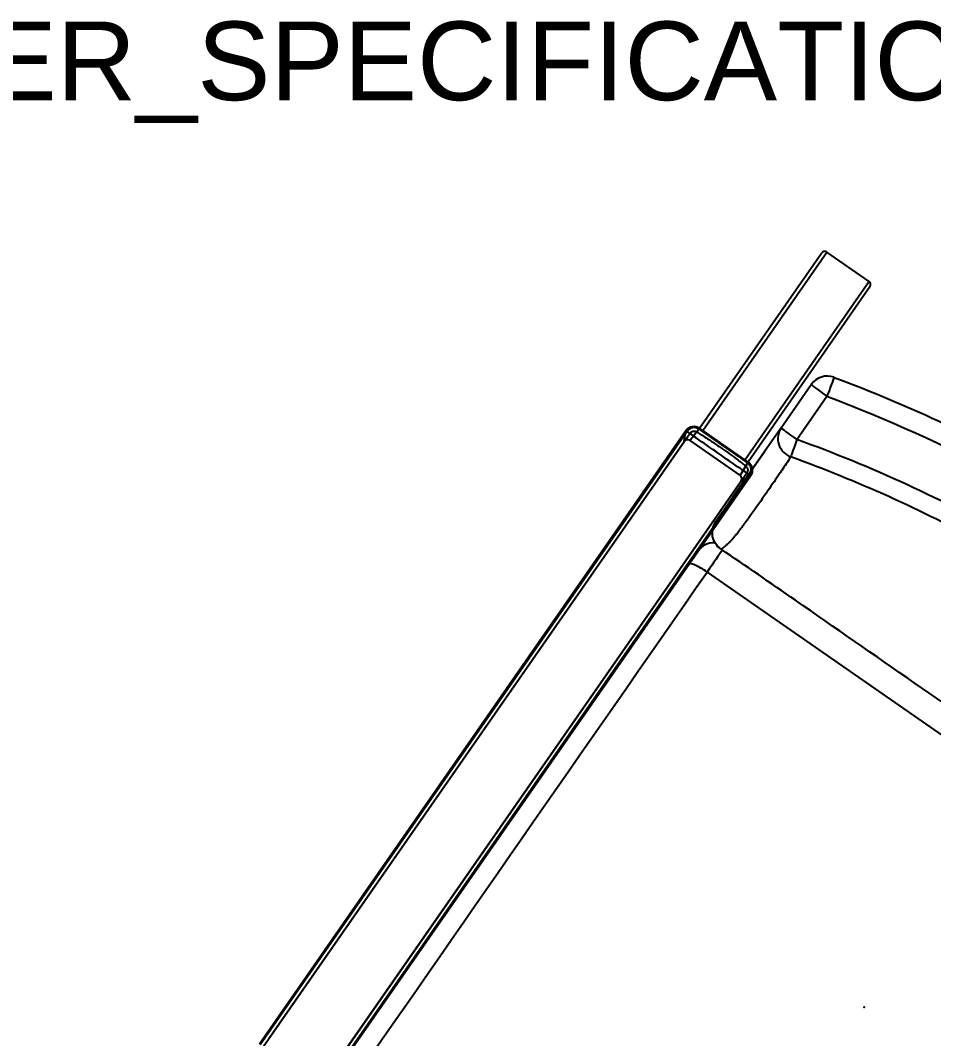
# Model space of a CAD drawing. Header units: inches. Extents: x 0 to 143, y 4 to 153.
# Drawn here: x 100.66 to 123.88, y 121.85 to 147.74 of the extents above; entities that cross this region are included whole.
import ezdxf

# ---------------------------------------------------------------- set-up
doc = ezdxf.new("R2010")
doc.units = ezdxf.units.IN
doc.header["$MEASUREMENT"] = 0
for name, color, linetype in [('PROP-BONUS-FINISH', 7, 'Continuous'), ('PROP-BONUS-PROD_NO', 7, 'Continuous'), ('SEAT', 5, 'Continuous'), ('SEAT-FINISH', 7, 'Continuous'), ('SEAT-OTHER', 7, 'Continuous')]:
    doc.layers.add(name, color=color, linetype=linetype)
doc.styles.get("Standard").update_dxf_attribs({"font": 'arial.ttf'})

# ---------------------------------------------------------------- blocks, each defined once
blk = doc.blocks.new('BBUBBLET')
at = {"layer": 'PROP-BONUS-FINISH'}
blk.add_attdef('FINISH', (3, -5.5), '', height=2, dxfattribs=at)
at = {"layer": 'PROP-BONUS-PROD_NO', "flags": 8}
blk.add_attdef('PROD_NO', (3, -3), '', height=2, dxfattribs=at)
blk = doc.blocks.new('M897-10OP1F_0P')
at = {"layer": 'SEAT'}
for p, q in [((-6.802, -9.6), (-6.802, 9.6)), ((-10.004, -9.518), (-10.003, -9.518)), ((-8.513, -9.519), (-8.505, -9.519)), ((-8.201, -9.526), (-8.2, -9.526)), ((-7.726, -9.571), (-7.725, -9.571)), ((-10.872, -9.651), (-12.212, -9.651)), ((-7.666, -9.584), (-7.665, -9.584)), ((-7.595, -9.602), (-7.594, -9.602)), ((-9.194, -10.213), (-9.444, -10.094)), ((9.556, -10.094), (-9.444, -10.094)), ((-9.444, -10.094), (-9.444, -10.121)), ((-15.123, -10.344), (-9.694, -10.344)), ((-10.89, -10.15), (-12.229, -10.15)), ((-10.889, -10.15), (-8.729, -10.15)), ((-9.231, -10.15), (-10.16, -10.15)), ((-9.294, -10.313), (-9.694, -10.344)), ((-9.694, -10.344), (-9.694, -11.844)), ((-9.667, -10.344), (-9.667, -10.348)), ((-9.667, -10.348), (-9.667, -10.353)), ((-9.667, -10.353), (-9.667, -10.357)), ((-9.667, -10.357), (-9.667, -10.357)), ((-9.667, -10.357), (-9.667, -10.361)), ((-9.579, -10.361), (-9.579, -10.358)), ((-9.444, -10.121), (9.556, -10.121)), ((-9.444, -10.211), (9.556, -10.211)), ((-9.294, -11.875), (-9.294, -10.313)), ((-9.194, -10.213), (9.306, -10.213)), ((-8.261, -10.15), (-8.729, -10.15)), ((-8.261, -10.15), (-8.145, -10.15)), ((-8.145, -10.15), (-8.143, -10.15)), ((-8.143, -10.15), (-8.045, -10.15)), ((-7.989, -10.15), (-8.045, -10.15)), ((-7.989, -10.15), (-7.987, -10.15)), ((-7.987, -10.15), (-7.983, -10.15)), ((-7.983, -10.15), (-7.981, -10.15)), ((-7.981, -10.15), (-7.981, -10.15)), ((-15.22, -10.438), (-15.22, -11.75)), ((-15.22, -10.438), (-9.694, -10.438)), ((-9.667, -10.365), (-9.667, -10.369)), ((-9.667, -10.369), (-9.667, -10.37)), ((-9.667, -10.37), (-9.667, -10.371)), ((-9.667, -10.371), (-9.667, -10.372)), ((-9.667, -10.372), (-9.667, -10.374)), ((-9.667, -10.374), (-9.667, -10.375)), ((-9.667, -10.375), (-9.667, -10.376)), ((-9.667, -10.376), (-9.667, -10.377)), ((-9.667, -10.377), (-9.667, -10.378)), ((-9.667, -10.378), (-9.667, -10.38)), ((-9.667, -10.38), (-9.667, -10.381)), ((-9.667, -10.38), (-9.667, -10.38)), ((-9.667, -10.387), (-9.667, -10.389)), ((-9.667, -10.389), (-9.667, -10.39)), ((-9.667, -10.39), (-9.667, -10.391)), ((-9.667, -10.391), (-9.667, -10.392)), ((-9.667, -10.392), (-9.667, -10.393)), ((-9.667, -10.393), (-9.667, -10.394)), ((-9.667, -10.394), (-9.667, -10.396)), ((-9.667, -10.396), (-9.667, -10.398)), ((-9.667, -10.398), (-9.667, -10.4)), ((-9.667, -10.4), (-9.667, -10.403)), ((-9.667, -10.403), (-9.667, -10.409)), ((-9.667, -10.403), (-9.667, -10.403)), ((-9.667, -10.409), (-9.667, -10.414)), ((-9.667, -10.414), (-9.667, -10.416)), ((-9.667, -10.416), (-9.667, -10.422)), ((-9.667, -10.422), (-9.667, -10.425)), ((-9.667, -10.425), (-9.667, -10.428)), ((-9.667, -10.428), (-9.667, -10.431)), ((-9.667, -10.431), (-9.667, -10.433)), ((-9.667, -10.433), (-9.667, -10.435)), ((-9.667, -10.435), (-9.667, -10.441)), ((-9.667, -10.441), (-9.667, -10.443)), ((-9.667, -10.443), (-9.667, -10.446)), ((-9.667, -10.446), (-9.667, -10.449)), ((-9.667, -10.449), (-9.667, -10.454)), ((-9.667, -10.454), (-9.667, -10.457)), ((-9.667, -10.457), (-9.667, -10.458)), ((-9.667, -10.458), (-9.667, -10.46)), ((-9.667, -10.46), (-9.667, -10.464)), ((-9.667, -10.464), (-9.667, -10.468)), ((-9.667, -10.468), (-9.667, -10.475)), ((-9.667, -10.475), (-9.667, -10.478)), ((-9.667, -10.478), (-9.667, -10.481)), ((-9.667, -10.481), (-9.667, -10.484)), ((-9.667, -10.484), (-9.667, -10.486)), ((-9.667, -10.486), (-9.667, -10.487)), ((-9.667, -10.487), (-9.667, -10.494)), ((-9.667, -10.494), (-9.667, -10.497)), ((-9.667, -10.497), (-9.667, -10.5)), ((-9.667, -10.5), (-9.667, -10.501)), ((-9.667, -10.501), (-9.667, -10.507)), ((-9.667, -10.507), (-9.667, -10.51)), ((-9.667, -10.51), (-9.667, -10.513)), ((-9.667, -10.513), (-9.667, -10.515)), ((-9.667, -10.515), (-9.667, -10.518)), ((-9.667, -10.518), (-9.667, -10.52)), ((-9.667, -10.52), (-9.667, -10.525)), ((-9.667, -10.525), (-9.667, -10.53)), ((-9.667, -10.53), (-9.667, -10.531)), ((-9.667, -10.531), (-9.667, -10.539)), ((-9.667, -10.539), (-9.667, -10.543)), ((-9.667, -10.543), (-9.667, -10.547)), ((-9.667, -10.547), (-9.667, -10.549)), ((-9.667, -10.549), (-9.667, -10.55)), ((-9.667, -10.55), (-9.667, -10.556)), ((-9.667, -10.556), (-9.667, -10.564)), ((-9.667, -10.564), (-9.667, -10.569)), ((-9.667, -10.569), (-9.667, -10.571)), ((-9.667, -10.571), (-9.667, -10.573)), ((-9.667, -10.573), (-9.667, -10.577)), ((-9.667, -10.577), (-9.667, -10.582)), ((-9.667, -10.582), (-9.667, -10.584)), ((-9.667, -10.584), (-9.667, -10.591)), ((-9.667, -10.591), (-9.667, -10.594)), ((-9.667, -10.594), (-9.667, -10.597)), ((-9.667, -10.597), (-9.667, -10.599)), ((-9.667, -10.599), (-9.667, -10.602)), ((-9.667, -10.602), (-9.667, -10.607)), ((-9.667, -10.607), (-9.667, -10.613)), ((-9.667, -10.613), (-9.667, -10.615)), ((-9.667, -10.615), (-9.667, -10.617)), ((-9.667, -10.617), (-9.667, -10.62)), ((-9.581, -10.386), (-9.58, -10.383)), ((-9.581, -10.389), (-9.581, -10.386)), ((-9.581, -10.393), (-9.581, -10.389)), ((-9.581, -10.396), (-9.581, -10.393)), ((-9.581, -10.4), (-9.581, -10.396)), ((-9.581, -10.405), (-9.581, -10.4)), ((-9.58, -10.373), (-9.58, -10.372)), ((-9.58, -10.376), (-9.58, -10.376)), ((-9.58, -10.377), (-9.58, -10.376)), ((-9.58, -10.378), (-9.58, -10.377)), ((-9.58, -10.381), (-9.58, -10.378)), ((-9.58, -10.383), (-9.58, -10.381)), ((-9.667, -10.62), (-9.667, -10.622)), ((-9.667, -10.622), (-9.667, -10.626)), ((-9.667, -10.626), (-9.667, -10.636)), ((-9.667, -10.636), (-9.667, -10.638)), ((-9.667, -10.638), (-9.667, -10.648)), ((-9.667, -10.648), (-9.667, -10.653)), ((-9.667, -10.653), (-9.667, -10.657)), ((-9.667, -10.657), (-9.667, -10.658)), ((-9.667, -10.658), (-9.667, -10.662)), ((-9.667, -10.662), (-9.667, -10.666)), ((-9.667, -10.666), (-9.667, -10.676)), ((-9.667, -10.676), (-9.667, -10.678)), ((-9.667, -10.678), (-9.667, -10.679)), ((-9.667, -10.679), (-9.667, -10.68)), ((-9.667, -10.68), (-9.667, -10.684)), ((-9.667, -10.684), (-9.667, -10.688)), ((-9.667, -10.688), (-9.667, -10.692)), ((-9.667, -10.692), (-9.667, -10.699)), ((-9.667, -10.699), (-9.667, -10.707)), ((-9.667, -10.707), (-9.667, -10.714)), ((-9.667, -10.714), (-9.667, -10.717)), ((-9.667, -10.717), (-9.667, -10.72)), ((-9.667, -10.72), (-9.667, -10.725)), ((-9.667, -10.725), (-9.667, -10.73)), ((-9.667, -10.73), (-9.667, -10.741)), ((-9.667, -10.741), (-9.667, -10.748)), ((-9.667, -10.748), (-9.667, -10.753)), ((-9.667, -10.753), (-9.667, -10.758)), ((-9.667, -10.758), (-9.667, -10.76)), ((-9.667, -10.76), (-9.667, -10.765)), ((-9.667, -10.765), (-9.667, -10.788)), ((-9.667, -10.788), (-9.667, -10.791)), ((-9.667, -10.791), (-9.667, -10.798)), ((-9.667, -10.798), (-9.667, -10.803)), ((-9.667, -10.803), (-9.667, -10.816)), ((-9.667, -10.816), (-9.667, -10.82)), ((-9.667, -10.82), (-9.667, -10.827)), ((-9.667, -10.827), (-9.667, -10.84)), ((-9.667, -10.84), (-9.667, -10.851)), ((-9.667, -10.929), (-9.667, -10.932)), ((-9.667, -10.973), (-9.667, -10.978)), ((-9.667, -11.012), (-9.667, -11.015)), ((-9.667, -11.015), (-9.667, -11.017)), ((-9.667, -11.017), (-9.667, -11.026)), ((-9.667, -11.026), (-9.667, -11.035)), ((-9.667, -11.035), (-9.667, -11.042)), ((-9.667, -11.042), (-9.667, -11.051)), ((-9.667, -11.051), (-9.667, -11.058)), ((-9.667, -11.058), (-9.667, -11.06)), ((-9.667, -11.06), (-9.667, -11.062)), ((-9.667, -11.062), (-9.667, -11.065)), ((-9.667, -11.065), (-9.667, -11.08)), ((-9.667, -11.106), (-9.667, -11.108)), ((-9.667, -11.108), (-9.667, -11.113)), ((-9.667, -11.113), (-9.667, -11.123)), ((-9.667, -11.123), (-9.667, -11.135)), ((-9.667, -11.135), (-9.667, -11.144)), ((-9.596, -11.094), (-9.596, -11.093)), ((-9.667, -11.144), (-9.667, -11.152)), ((-9.667, -11.152), (-9.667, -11.153)), ((-9.667, -11.153), (-9.667, -11.16)), ((-9.667, -11.16), (-9.667, -11.165)), ((-9.667, -11.165), (-9.667, -11.169)), ((-9.667, -11.169), (-9.667, -11.188)), ((-9.667, -11.188), (-9.667, -11.196)), ((-9.667, -11.237), (-9.667, -11.238)), ((-9.667, -11.238), (-9.667, -11.252)), ((-9.667, -11.252), (-9.667, -11.275)), ((-9.667, -11.312), (-9.667, -11.318)), ((-9.667, -11.318), (-9.667, -11.319)), ((-9.667, -11.387), (-9.667, -11.389)), ((-9.667, -11.389), (-9.667, -11.396)), ((-9.667, -11.396), (-9.667, -11.421)), ((-9.667, -11.421), (-9.667, -11.423)), ((-9.667, -11.423), (-9.667, -11.428)), ((-9.667, -11.428), (-9.667, -11.433)), ((-9.667, -11.433), (-9.667, -11.438)), ((-9.667, -11.438), (-9.667, -11.452)), ((-9.667, -11.452), (-9.667, -11.453)), ((-9.667, -11.453), (-9.667, -11.459)), ((-9.667, -11.459), (-9.667, -11.465)), ((-9.667, -11.465), (-9.667, -11.471)), ((-9.667, -11.471), (-9.667, -11.476)), ((-9.667, -11.476), (-9.667, -11.481)), ((-9.667, -11.481), (-9.667, -11.482)), ((-9.667, -11.482), (-9.667, -11.486)), ((-9.667, -11.486), (-9.667, -11.492)), ((-9.667, -11.492), (-9.667, -11.497)), ((-9.667, -11.497), (-9.667, -11.5)), ((-9.667, -11.5), (-9.667, -11.504)), ((-9.667, -11.504), (-9.667, -11.506)), ((-9.667, -11.506), (-9.667, -11.507)), ((-9.667, -11.507), (-9.667, -11.515)), ((-9.667, -11.515), (-9.667, -11.529)), ((-9.667, -11.529), (-9.667, -11.531)), ((-9.667, -11.531), (-9.667, -11.535)), ((-9.667, -11.535), (-9.667, -11.54)), ((-9.667, -11.54), (-9.667, -11.545)), ((-9.667, -11.545), (-9.667, -11.554)), ((-9.667, -11.554), (-9.667, -11.561)), ((-9.667, -11.561), (-9.667, -11.564)), ((-9.667, -11.564), (-9.667, -11.566)), ((-9.667, -11.566), (-9.667, -11.57)), ((-9.667, -11.57), (-9.667, -11.571)), ((-9.667, -11.571), (-9.667, -11.577)), ((-9.667, -11.577), (-9.667, -11.588)), ((-9.667, -11.588), (-9.667, -11.589)), ((-9.667, -11.589), (-9.667, -11.591)), ((-9.667, -11.591), (-9.667, -11.592)), ((-9.667, -11.592), (-9.667, -11.596)), ((-9.667, -11.596), (-9.667, -11.607)), ((-9.667, -11.607), (-9.667, -11.612)), ((-9.667, -11.607), (-9.667, -11.607)), ((-9.667, -11.612), (-9.667, -11.617)), ((-9.667, -11.617), (-9.667, -11.621)), ((-9.667, -11.621), (-9.667, -11.624)), ((-9.667, -11.624), (-9.667, -11.625)), ((-9.667, -11.625), (-9.667, -11.628)), ((-9.667, -11.628), (-9.667, -11.633)), ((-9.667, -11.633), (-9.667, -11.636)), ((-9.667, -11.636), (-9.667, -11.641)), ((-9.667, -11.641), (-9.667, -11.642)), ((-9.667, -11.642), (-9.667, -11.651)), ((-9.667, -11.651), (-9.667, -11.652)), ((-9.667, -11.652), (-9.667, -11.657)), ((-9.694, -11.75), (-15.22, -11.75)), ((-9.694, -11.844), (-15.123, -11.844)), ((-9.294, -11.875), (-9.694, -11.844)), ((-9.667, -11.657), (-9.667, -11.658)), ((-9.667, -11.658), (-9.667, -11.662)), ((-9.667, -11.662), (-9.667, -11.669)), ((-9.667, -11.669), (-9.667, -11.673)), ((-9.667, -11.673), (-9.667, -11.674)), ((-9.667, -11.674), (-9.667, -11.681)), ((-9.667, -11.681), (-9.667, -11.684)), ((-9.667, -11.684), (-9.667, -11.687)), ((-9.667, -11.687), (-9.667, -11.688)), ((-9.667, -11.688), (-9.667, -11.695)), ((-9.667, -11.695), (-9.667, -11.699)), ((-9.667, -11.699), (-9.667, -11.702)), ((-9.667, -11.702), (-9.667, -11.707)), ((-9.667, -11.702), (-9.667, -11.702)), ((-9.667, -11.707), (-9.667, -11.71)), ((-9.667, -11.71), (-9.667, -11.712)), ((-9.667, -11.712), (-9.667, -11.716)), ((-9.667, -11.716), (-9.667, -11.719)), ((-9.667, -11.719), (-9.667, -11.721)), ((-9.667, -11.721), (-9.667, -11.724)), ((-9.667, -11.724), (-9.667, -11.728)), ((-9.667, -11.728), (-9.667, -11.729)), ((-9.667, -11.729), (-9.667, -11.73)), ((-9.667, -11.73), (-9.667, -11.734)), ((-9.667, -11.734), (-9.667, -11.738)), ((-9.667, -11.738), (-9.667, -11.741)), ((-9.667, -11.741), (-9.667, -11.743)), ((-9.667, -11.743), (-9.667, -11.746)), ((-9.667, -11.746), (-9.667, -11.748)), ((-9.667, -11.748), (-9.667, -11.752)), ((-9.667, -11.752), (-9.667, -11.755)), ((-9.667, -11.755), (-9.667, -11.757)), ((-9.667, -11.757), (-9.667, -11.76)), ((-9.667, -11.76), (-9.667, -11.763)), ((-9.667, -11.763), (-9.667, -11.764)), ((-9.667, -11.764), (-9.667, -11.766)), ((-9.667, -11.766), (-9.667, -11.769)), ((-9.667, -11.769), (-9.667, -11.77)), ((-9.667, -11.77), (-9.667, -11.772)), ((-9.667, -11.772), (-9.667, -11.774)), ((-9.667, -11.774), (-9.667, -11.778)), ((-9.667, -11.778), (-9.667, -11.784)), ((-9.667, -11.784), (-9.667, -11.786)), ((-9.667, -11.786), (-9.667, -11.789)), ((-9.667, -11.789), (-9.667, -11.791)), ((-9.667, -11.791), (-9.667, -11.793)), ((-9.667, -11.793), (-9.667, -11.795)), ((-9.667, -11.795), (-9.667, -11.795)), ((-9.667, -11.798), (-9.667, -11.8)), ((-9.667, -11.806), (-9.667, -11.807)), ((-9.667, -11.806), (-9.667, -11.806)), ((-9.667, -11.807), (-9.667, -11.808)), ((-9.667, -11.808), (-9.667, -11.809)), ((-9.667, -11.809), (-9.667, -11.812)), ((-9.667, -11.812), (-9.667, -11.814)), ((-9.667, -11.814), (-9.667, -11.815)), ((-9.667, -11.815), (-9.667, -11.816)), ((-9.667, -11.816), (-9.667, -11.817)), ((-9.667, -11.817), (-9.667, -11.819)), ((-9.667, -11.819), (-9.667, -11.822)), ((-9.667, -11.822), (-9.667, -11.824)), ((-9.667, -11.824), (-9.667, -11.827)), ((-9.667, -11.827), (-9.667, -11.83)), ((-9.667, -11.83), (-9.667, -11.832)), ((-9.667, -11.832), (-9.667, -11.835)), ((-9.667, -11.835), (-9.667, -11.839)), ((-9.667, -11.839), (-9.667, -11.841)), ((-9.667, -11.841), (-9.667, -11.844)), ((-9.583, -11.757), (-9.583, -11.749)), ((-9.582, -11.763), (-9.583, -11.757)), ((-9.582, -11.769), (-9.582, -11.763)), ((-9.582, -11.775), (-9.582, -11.769)), ((-9.582, -11.78), (-9.582, -11.775)), ((-9.581, -11.784), (-9.582, -11.78)), ((-9.581, -11.792), (-9.581, -11.784)), ((-9.581, -11.795), (-9.581, -11.792)), ((-9.581, -11.8), (-9.581, -11.795)), ((-9.581, -11.803), (-9.581, -11.8)), ((-9.58, -11.805), (-9.581, -11.803)), ((-9.58, -11.807), (-9.58, -11.805)), ((-9.58, -11.809), (-9.58, -11.807)), ((-9.194, -11.975), (-9.444, -12.094)), ((9.556, -11.976), (-9.444, -11.976)), ((-9.444, -12.067), (-9.444, -12.094)), ((9.556, -12.067), (-9.444, -12.067)), ((-9.444, -12.094), (9.556, -12.094)), ((9.306, -11.975), (-9.194, -11.975))]:
    blk.add_line(p, q, dxfattribs=at)
for points in [[(-12.713, -9.774, -0.04079), (-13.747, -3.697, -0.022327), (-13.908, 0)], [(-12.211, -9.651, -0.062707), (-13.391, 0)], [(-12.099, 0, 0.022901), (-11.93, -3.706, 0.042637), (-10.872, -9.651)], [(-11.629, 0, 0.026891), (-11.403, -4.246, 0.038471), (-10.42, -9.525)], [(-7.497, 0, 0.000493), (-7.496, -7.344, 0.002787), (-7.481, -9.643)], [(-10.42, -9.525, -0.000983), (-10.004, -9.518)], [(-10.003, -9.518, -0.002281), (-9.454, -9.514, -0.000673), (-9.32, -9.513)], [(-9.32, -9.513, -0.003015), (-8.632, -9.517, -0.00079), (-8.513, -9.519)], [(-8.505, -9.519, -0.00179), (-8.337, -9.522)], [(-8.337, -9.522, -0.001846), (-8.232, -9.525, -0.00074), (-8.201, -9.526)], [(-8.2, -9.526, -0.004691), (-8.066, -9.532, -0.003327), (-8.008, -9.535, -0.004032), (-7.954, -9.54)], [(-7.954, -9.54, -0.011535), (-7.839, -9.552, -0.005423), (-7.799, -9.557)], [(-7.799, -9.557, -0.000858), (-7.794, -9.558)], [(-7.794, -9.558, -0.003038), (-7.776, -9.561)], [(-7.776, -9.561, -0.000493), (-7.773, -9.562)], [(-7.773, -9.562, -0.002547), (-7.758, -9.564)], [(-7.758, -9.564, -0.005595), (-7.726, -9.571)], [(-7.725, -9.571, -0.002371), (-7.71, -9.574)], [(-7.71, -9.574, -0.002163), (-7.696, -9.577)], [(-7.696, -9.577, -0.001553), (-7.684, -9.58)], [(-7.684, -9.58, -0.000361), (-7.681, -9.58)], [(-7.681, -9.58, -0.001511), (-7.666, -9.584)], [(-7.481, -9.643, -0.420404), (-7.984, -10.15, -0.000001), (-8.022, -10.15)], [(-7.665, -9.584, -0.002234), (-7.633, -9.592)], [(-7.633, -9.592, -0.002779), (-7.595, -9.602)], [(-7.594, -9.602, -0.00203), (-7.575, -9.607)], [(-7.575, -9.607, -0.002959), (-7.555, -9.613, -0.004068), (-7.537, -9.618, -0.00361), (-7.526, -9.621)], [(-7.526, -9.621, -0.005256), (-7.515, -9.625, -0.000858), (-7.514, -9.625)], [(-7.514, -9.625, -0.004668), (-7.508, -9.627)], [(-7.508, -9.627, -0.004091), (-7.503, -9.629)], [(-7.503, -9.629, -0.005878), (-7.499, -9.631, -0.00702), (-7.495, -9.632)], [(-7.495, -9.632, -0.000642), (-7.494, -9.633)], [(-7.494, -9.633, -0.011808), (-7.49, -9.635, -0.012365), (-7.488, -9.636)], [(-7.488, -9.636, -0.007872), (-7.486, -9.637, -0.005334), (-7.486, -9.637)], [(-7.486, -9.637, -0.020477), (-7.484, -9.638, -0.026088), (-7.483, -9.639, -0.031509), (-7.482, -9.64, -0.029728), (-7.481, -9.641, -0.021011), (-7.481, -9.641)], [(-7.481, -9.641, -0.02618), (-7.481, -9.642, -0.02266), (-7.481, -9.642)], [(-7.481, -9.642, -0.06593), (-7.481, -9.643)], [(-9.694, -10.344, -0.414216), (-9.444, -10.094)], [(-9.667, -10.344, -0.022925), (-9.666, -10.323)], [(-9.666, -10.323, -0.034386), (-9.662, -10.293)], [(-9.659, -10.283, 0.015908), (-9.661, -10.297, 0.019515), (-9.664, -10.319, 0.017946), (-9.665, -10.344)], [(-9.662, -10.293, -0.011452), (-9.659, -10.283)], [(-9.659, -10.283, -0.011454), (-9.656, -10.274)], [(-9.657, -10.277, 0.009357), (-9.659, -10.283)], [(-9.617, -10.203, 0.033168), (-9.638, -10.232, 0.070392), (-9.657, -10.277)], [(-9.656, -10.274, -0.022917), (-9.649, -10.254)], [(-9.649, -10.254, -0.011458), (-9.644, -10.245)], [(-9.644, -10.245, -0.011459), (-9.64, -10.236)], [(-9.64, -10.236, -0.011459), (-9.635, -10.227)], [(-9.635, -10.227, -0.011456), (-9.629, -10.219)], [(-9.629, -10.219, -0.011448), (-9.623, -10.21)], [(-9.623, -10.21, -0.011449), (-9.617, -10.202)], [(-9.606, -10.19, 0.020044), (-9.617, -10.203)], [(-9.617, -10.202, -0.011462), (-9.61, -10.195)], [(-9.61, -10.195, -0.011478), (-9.603, -10.187)], [(-9.603, -10.187, 0.004664), (-9.606, -10.19)], [(-9.571, -10.16, 0.0414), (-9.602, -10.186, 0.003023), (-9.603, -10.187)], [(-9.603, -10.187, -0.011495), (-9.596, -10.18)], [(-9.596, -10.18, -0.011522), (-9.588, -10.173)], [(-9.588, -10.173, -0.011516), (-9.58, -10.167)], [(-9.58, -10.167, -0.011446), (-9.572, -10.161)], [(-9.579, -10.343, 0.000751), (-9.578, -10.339)], [(-9.579, -10.348, 0.000653), (-9.579, -10.343)], [(-9.579, -10.352, 0.000593), (-9.579, -10.348)], [(-9.579, -10.356, 0.000428), (-9.579, -10.352)], [(-9.579, -10.358, 0.000246), (-9.579, -10.356)], [(-9.578, -10.339, -0.226923), (-9.524, -10.237, -0.071187), (-9.493, -10.22, -0.069469), (-9.457, -10.212, -0.021496), (-9.444, -10.211)], [(-9.572, -10.161, -0.011474), (-9.563, -10.155)], [(-9.57, -10.159, 0.001565), (-9.571, -10.16)], [(-9.531, -10.138, 0.025404), (-9.551, -10.148, 0.027012), (-9.57, -10.159)], [(-9.563, -10.155, -0.011631), (-9.555, -10.15)], [(-9.555, -10.15, -0.01163), (-9.545, -10.145)], [(-9.545, -10.145, -0.022446), (-9.527, -10.137)], [(-9.527, -10.137, 0.004012), (-9.531, -10.138)], [(-9.511, -10.131, 0.013375), (-9.523, -10.135, 0.00383), (-9.527, -10.137)], [(-9.527, -10.137, -0.010642), (-9.518, -10.133)], [(-9.518, -10.133, -0.021984), (-9.5, -10.128)], [(-9.474, -10.123, 0.01153), (-9.485, -10.124, 0.021972), (-9.501, -10.128, 0.012502), (-9.511, -10.131)], [(-9.5, -10.128, -0.019834), (-9.482, -10.124)], [(-9.482, -10.124, -0.010109), (-9.473, -10.123)], [(-9.461, -10.121, 0.002447), (-9.467, -10.122, 0.003077), (-9.472, -10.123, 0.001298), (-9.474, -10.123)], [(-9.473, -10.123, -0.010764), (-9.464, -10.122)], [(-9.464, -10.122, -0.011102), (-9.454, -10.121)], [(-9.458, -10.121, 0.001761), (-9.459, -10.121, 0.000845), (-9.461, -10.121)], [(-9.444, -10.121, 0.010797), (-9.45, -10.121, 0.012085), (-9.456, -10.121, 0.002785), (-9.458, -10.121)], [(-9.454, -10.121, -0.01065), (-9.444, -10.121)], [(-9.194, -10.213, 0.41421), (-9.294, -10.313)], [(-9.667, -10.361, -0.000014), (-9.667, -10.365)], [(-9.667, -10.381, -0.000064), (-9.667, -10.382)], [(-9.667, -10.382, 0.000156), (-9.667, -10.383)], [(-9.667, -10.383, -0.000038), (-9.667, -10.385)], [(-9.667, -10.383, -0.000031), (-9.667, -10.383)], [(-9.667, -10.385, -0.000022), (-9.667, -10.386)], [(-9.667, -10.386, -0.000025), (-9.667, -10.387)], [(-9.596, -11.093, -0.007504), (-9.589, -10.588, -0.00278), (-9.583, -10.446)], [(-9.583, -10.429, -0.000382), (-9.581, -10.405)], [(-9.583, -10.446, -0.000283), (-9.583, -10.429)], [(-9.58, -10.366, 0.000212), (-9.579, -10.364)], [(-9.58, -10.368, 0.000238), (-9.58, -10.366)], [(-9.58, -10.37, 0.000301), (-9.58, -10.368)], [(-9.58, -10.371, 0.000283), (-9.58, -10.37)], [(-9.58, -10.372, 0.000264), (-9.58, -10.371)], [(-9.58, -10.374, 0.000449), (-9.58, -10.373)], [(-9.58, -10.376, 0.000508), (-9.58, -10.374)], [(-9.58, -10.378, -0.001226), (-9.58, -10.378, -0.000425), (-9.58, -10.378)], [(-9.579, -10.364, 0.00013), (-9.579, -10.361)], [(-9.667, -10.851, -0.000049), (-9.667, -10.929)], [(-9.667, -10.932, -0.000024), (-9.667, -10.973)], [(-9.667, -10.978, -0.000021), (-9.667, -11.012)], [(-9.667, -11.08, -0.000017), (-9.667, -11.106)], [(-9.584, -11.731, -0.006077), (-9.593, -11.405, -0.004451), (-9.596, -11.094)], [(-9.667, -11.196, -0.000025), (-9.667, -11.237)], [(-9.667, -11.275, -0.000022), (-9.667, -11.312)], [(-9.667, -11.319, -0.000021), (-9.667, -11.35)], [(-9.667, -11.35, -0.000024), (-9.667, -11.387)], [(-9.694, -11.844, 0.414216), (-9.444, -12.094)], [(-9.667, -11.795, 0.00002), (-9.667, -11.796)], [(-9.667, -11.796, 0.000013), (-9.667, -11.798)], [(-9.667, -11.8, -0.000029), (-9.667, -11.802)], [(-9.667, -11.802, -0.000038), (-9.667, -11.803)], [(-9.667, -11.803, -0.000036), (-9.667, -11.804)], [(-9.667, -11.804, -0.000046), (-9.667, -11.805)], [(-9.667, -11.805, -0.000019), (-9.667, -11.806)], [(-9.667, -11.805, 0.000154), (-9.667, -11.805)], [(-9.667, -11.844, 0.414645), (-9.444, -12.067)], [(-9.583, -11.749, -0.000308), (-9.584, -11.731)], [(-9.578, -11.849, 0.004213), (-9.58, -11.814, 0.000405), (-9.58, -11.809)], [(-9.578, -11.851, -0.00261), (-9.578, -11.849)], [(-9.578, -11.852, -0.00214), (-9.578, -11.851)], [(-9.578, -11.853, -0.003554), (-9.578, -11.852)], [(-9.578, -11.854, -0.001481), (-9.578, -11.853)], [(-9.578, -11.855, -0.001091), (-9.578, -11.854)], [(-9.578, -11.855, -0.001368), (-9.578, -11.855)], [(-9.578, -11.856, -0.001053), (-9.578, -11.855)], [(-9.578, -11.857, -0.001295), (-9.578, -11.856)], [(-9.578, -11.858, -0.001917), (-9.578, -11.857)], [(-9.578, -11.859, -0.000947), (-9.578, -11.858)], [(-9.578, -11.858, -0.000889), (-9.578, -11.858)], [(-9.578, -11.859, -0.001148), (-9.578, -11.859)], [(-9.577, -11.86, -0.001086), (-9.578, -11.859)], [(-9.577, -11.86, -0.001307), (-9.577, -11.86)], [(-9.577, -11.861, -0.000988), (-9.577, -11.86)], [(-9.577, -11.861, -0.00116), (-9.577, -11.861)], [(-9.577, -11.862, -0.001174), (-9.577, -11.861)], [(-9.577, -11.863, -0.001512), (-9.577, -11.862)], [(-9.577, -11.863, -0.001369), (-9.577, -11.863)], [(-9.577, -11.864, -0.000772), (-9.577, -11.863)], [(-9.577, -11.864, -0.001), (-9.577, -11.864)], [(-9.577, -11.865, -0.001496), (-9.577, -11.864)], [(-9.576, -11.866, -0.00245), (-9.577, -11.865)], [(-9.576, -11.867, -0.001708), (-9.576, -11.866)], [(-9.576, -11.868, -0.002179), (-9.576, -11.867)], [(-9.576, -11.87, -0.002659), (-9.576, -11.868)], [(-9.576, -11.871, -0.002227), (-9.576, -11.87)], [(-9.575, -11.872, -0.001661), (-9.576, -11.871)], [(-9.575, -11.872, -0.000947), (-9.575, -11.872)], [(-9.575, -11.873, -0.001208), (-9.575, -11.872)], [(-9.575, -11.873, -0.000961), (-9.575, -11.873)], [(-9.575, -11.874, -0.001735), (-9.575, -11.873)], [(-9.574, -11.875, -0.002476), (-9.575, -11.874)], [(-9.574, -11.876, -0.00104), (-9.574, -11.875)], [(-9.574, -11.877, -0.001297), (-9.574, -11.876)], [(-9.574, -11.878, -0.002047), (-9.574, -11.877)], [(-9.574, -11.878, -0.001558), (-9.574, -11.878)], [(-9.574, -11.879, -0.00079), (-9.574, -11.878)], [(-9.573, -11.879, -0.00083), (-9.574, -11.879)], [(-9.573, -11.88, -0.001102), (-9.573, -11.879)], [(-9.573, -11.88, -0.000903), (-9.573, -11.88)], [(-9.573, -11.881, -0.001187), (-9.573, -11.88)], [(-9.573, -11.882, -0.001212), (-9.573, -11.881)], [(-9.572, -11.883, -0.002159), (-9.573, -11.882)], [(-9.572, -11.883, -0.000787), (-9.572, -11.883)], [(-9.572, -11.884, -0.001782), (-9.572, -11.883)], [(-9.572, -11.884, -0.000778), (-9.572, -11.884)], [(-9.572, -11.885, -0.000995), (-9.572, -11.884)], [(-9.571, -11.886, -0.002261), (-9.572, -11.885)], [(-9.571, -11.887, -0.001656), (-9.571, -11.886)], [(-9.571, -11.888, -0.002425), (-9.571, -11.887)], [(-9.57, -11.889, -0.002268), (-9.571, -11.888)], [(-9.57, -11.891, -0.002851), (-9.57, -11.889)], [(-9.569, -11.892, -0.002395), (-9.57, -11.891)], [(-9.569, -11.893, -0.001599), (-9.569, -11.892)], [(-9.568, -11.895, -0.005245), (-9.569, -11.893)], [(-9.567, -11.897, -0.00484), (-9.568, -11.895)], [(-9.565, -11.901, -0.006844), (-9.567, -11.897)], [(-9.564, -11.904, -0.005707), (-9.565, -11.901)], [(-9.563, -11.905, -0.003461), (-9.564, -11.904)], [(-9.56, -11.91, -0.00982), (-9.563, -11.905)], [(-9.56, -11.911, -0.001943), (-9.56, -11.91)], [(-9.557, -11.916, -0.011117), (-9.56, -11.911)], [(-9.294, -11.875, 0.41421), (-9.194, -11.975)], [(-9.553, -11.922, -0.01313), (-9.557, -11.916)], [(-9.552, -11.923, -0.002357), (-9.553, -11.922)], [(-9.549, -11.926, -0.009205), (-9.552, -11.923)], [(-9.548, -11.927, -0.00154), (-9.549, -11.926)], [(-9.545, -11.931, -0.010191), (-9.548, -11.927)], [(-9.544, -11.932, -0.002936), (-9.545, -11.931)], [(-9.541, -11.936, -0.008777), (-9.544, -11.932)], [(-9.539, -11.937, -0.004289), (-9.541, -11.936)], [(-9.538, -11.938, -0.00225), (-9.539, -11.937)], [(-9.535, -11.941, -0.008438), (-9.538, -11.938)], [(-9.534, -11.942, -0.002548), (-9.535, -11.941)], [(-9.533, -11.943, -0.002633), (-9.534, -11.942)], [(-9.532, -11.944, -0.002856), (-9.533, -11.943)], [(-9.53, -11.946, -0.003628), (-9.532, -11.944)], [(-9.529, -11.946, -0.002853), (-9.53, -11.946)], [(-9.529, -11.947, -0.000842), (-9.529, -11.946)], [(-9.527, -11.948, -0.00289), (-9.529, -11.947)], [(-9.526, -11.949, -0.003724), (-9.527, -11.948)], [(-9.524, -11.95, -0.004623), (-9.526, -11.949)], [(-9.523, -11.951, -0.002761), (-9.524, -11.95)], [(-9.521, -11.952, -0.00345), (-9.523, -11.951)], [(-9.52, -11.953, -0.003383), (-9.521, -11.952)], [(-9.518, -11.954, -0.002712), (-9.52, -11.953)], [(-9.518, -11.955, -0.0015), (-9.518, -11.954)], [(-9.514, -11.957, -0.00725), (-9.518, -11.955)], [(-9.514, -11.957, -0.001864), (-9.514, -11.957)], [(-9.51, -11.959, -0.006885), (-9.514, -11.957)], [(-9.509, -11.96, -0.003114), (-9.51, -11.959)], [(-9.508, -11.96, -0.002588), (-9.509, -11.96)], [(-9.504, -11.962, -0.00689), (-9.508, -11.96)], [(-9.501, -11.964, -0.006806), (-9.504, -11.962)], [(-9.5, -11.964, -0.002262), (-9.501, -11.964)], [(-9.497, -11.966, -0.005912), (-9.5, -11.964)], [(-9.496, -11.966, -0.002767), (-9.497, -11.966)], [(-9.492, -11.968, -0.00843), (-9.496, -11.966)], [(-9.49, -11.968, -0.002668), (-9.492, -11.968)], [(-9.488, -11.969, -0.005451), (-9.49, -11.968)], [(-9.487, -11.97, -0.001905), (-9.488, -11.969)], [(-9.484, -11.97, -0.006073), (-9.487, -11.97)], [(-9.482, -11.971, -0.00304), (-9.484, -11.97)], [(-9.48, -11.972, -0.00468), (-9.482, -11.971)], [(-9.479, -11.972, -0.000743), (-9.48, -11.972)], [(-9.478, -11.972, -0.003056), (-9.479, -11.972)], [(-9.476, -11.973, -0.003983), (-9.478, -11.972)], [(-9.474, -11.973, -0.002833), (-9.476, -11.973)], [(-9.472, -11.973, -0.003656), (-9.474, -11.973)], [(-9.472, -11.973, -0.000854), (-9.472, -11.973)], [(-9.47, -11.974, -0.002908), (-9.472, -11.973)], [(-9.469, -11.974, -0.002093), (-9.47, -11.974)], [(-9.468, -11.974, -0.001878), (-9.469, -11.974)], [(-9.468, -11.974, -0.000737), (-9.468, -11.974)], [(-9.466, -11.974, -0.002817), (-9.468, -11.974)], [(-9.465, -11.975, -0.001543), (-9.466, -11.974)], [(-9.464, -11.975, -0.001401), (-9.465, -11.975)], [(-9.464, -11.975, -0.001728), (-9.464, -11.975)], [(-9.463, -11.975, -0.00084), (-9.464, -11.975)], [(-9.463, -11.975, -0.000873), (-9.463, -11.975)], [(-9.462, -11.975, -0.001167), (-9.463, -11.975)], [(-9.461, -11.975, -0.00109), (-9.462, -11.975)], [(-9.459, -11.975, -0.002433), (-9.461, -11.975)], [(-9.461, -11.975, -0.0008), (-9.461, -11.975)], [(-9.461, -11.975, -0.000955), (-9.461, -11.975)], [(-9.458, -11.976, -0.0021), (-9.459, -11.975)], [(-9.457, -11.976, -0.001109), (-9.458, -11.976)], [(-9.456, -11.976, -0.001421), (-9.457, -11.976)], [(-9.457, -11.976, -0.001416), (-9.457, -11.976)], [(-9.456, -11.976, -0.000755), (-9.456, -11.976)], [(-9.455, -11.976, -0.000906), (-9.456, -11.976)], [(-9.454, -11.976, -0.001067), (-9.455, -11.976)], [(-9.453, -11.976, -0.001333), (-9.454, -11.976)], [(-9.454, -11.976, -0.001332), (-9.454, -11.976)], [(-9.452, -11.976, -0.001664), (-9.453, -11.976)], [(-9.45, -11.976, -0.003114), (-9.452, -11.976)], [(-9.449, -11.976, -0.00165), (-9.45, -11.976)], [(-9.448, -11.976, -0.002278), (-9.449, -11.976)], [(-9.448, -11.976, -0.001163), (-9.448, -11.976)], [(-9.447, -11.976, -0.001775), (-9.448, -11.976)], [(-9.446, -11.976, -0.00079), (-9.447, -11.976)], [(-9.446, -11.976, -0.001006), (-9.446, -11.976)], [(-9.445, -11.976, -0.001017), (-9.446, -11.976)], [(-9.444, -11.976, -0.001327), (-9.445, -11.976)]]:
    blk.add_lwpolyline(points, format="xyb", dxfattribs=at)
for centre, start in [((-12.229, -9.65), 194.6402), ((-7.102, -9.6), 211.6049)]:
    blk.add_arc(centre, 0.5, start, 270, dxfattribs=at)
for centre, major_axis, ratio, start_param, end_param in [((-10.89, -9.65), (0, -0.5), 0.969154, 0.000072, 1.823994), ((-10.89, -9.65), (-0.483, -0.13), 0.011001, 1.604, 2.900693), ((-12.229, -9.65), (0.484, 0.124), 0.010516, -3.141592, -1.537393), ((-12.229, -9.65), (0, -0.5), 0.034899, 0, 1.568872), ((-10.89, -9.65), (0, 0.5), 0.034899, -3.141585, -1.572766), ((-6.602, -9.6), (1, 0), 0, -2.645219, -1.771703), ((5.172, -9.6), (-60, 0), 0, -1.647925, -1.36989), ((-6.702, -9.6), (0, 0.5), 0.199558, 1.570796, 3.141593), ((-6.602, -10.1), (0.5, 0), 0, 3.141593, 4.511482), ((5.172, -10.1), (-59.5, 0), 0, -1.647925, -1.36989), ((-15.123, -10.438), (0.0967, 0), 0.969514, 1.570796, 3.141593), ((-9.444, -10.221), (0, 0.1), 0.000004, 0.052361, 1.478325), ((-9.444, -11.094), (0, 9.508), 0.000004, 1.477853, 1.498533), ((-9.444, -11.094), (0, -9.508), 0.000004, 4.640125, 4.784653), ((-15.123, -11.75), (0.0967, 0), 0.969514, 3.141593, 4.712389), ((-9.444, -11.094), (0, 9.508), 0.000004, 1.64306, 1.663744), ((-9.444, -11.967), (0, 0.1), 0.000004, 1.663745, 3.089233)]:
    blk.add_ellipse(centre, major_axis=major_axis, ratio=ratio, start_param=start_param, end_param=end_param, dxfattribs=at)
blk.add_point((0, 0), dxfattribs=at)
at = {"layer": 'SEAT-FINISH'}
blk.add_attdef('FINISH', (2, -6.5), '', height=2, dxfattribs=at)
at = {"layer": 'SEAT-OTHER'}
blk.add_attdef('OTHER', (2, -9), '', height=2, dxfattribs=at)

msp = doc.modelspace()

# ---------------------------------------------------------------- block references
ref = msp.add_blockref('BBUBBLET', (1.732, 151.213))
ref.add_attrib('FINISH', 'BUDGET_PURPOSES_ONLY^ UPDATE_FOR_CURRENT_PRICING^ DEALER_SPECIFICATION_REQUIRED', (4.732, 145.713), dxfattribs={"layer": 'PROP-BONUS-FINISH', "height": 2})
at = {"rotation": 235.1755434962233}
msp.add_blockref('M897-10OP1F_0P', (122.12, 122.646), dxfattribs=at)

doc.saveas('drawing.dxf')
